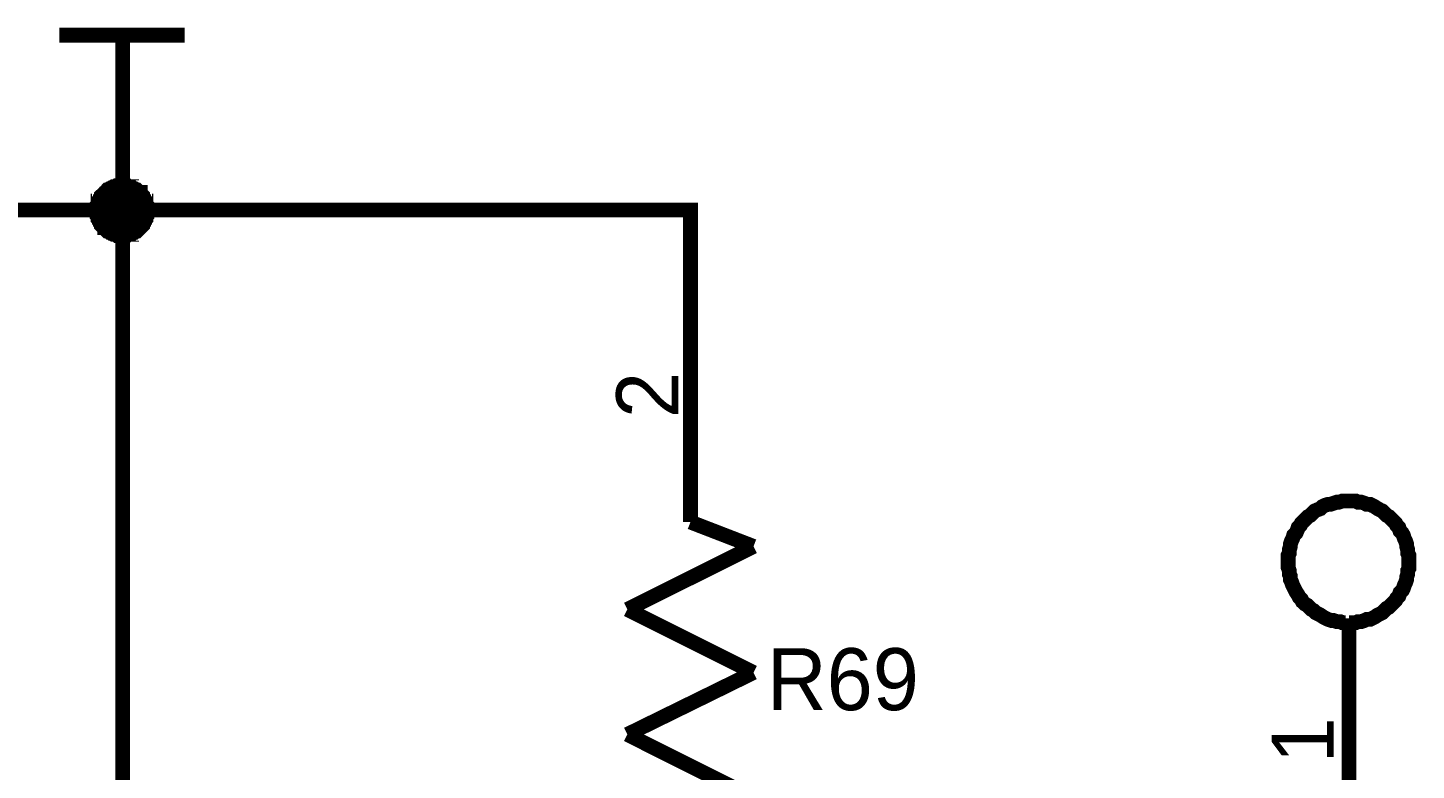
# Model space of a CAD drawing. Header units: millimetres. Extents: x 0 to 800, y 0 to 567.
# Drawn here: x 61.92 to 90.02, y 102.71 to 117.74 of the extents above; entities that cross this region are included whole.
import ezdxf

# ---------------------------------------------------------------- set-up
doc = ezdxf.new("R2010")
doc.units = ezdxf.units.MM
doc.layers.add('Sheet', color=255, linetype='Continuous')

msp = doc.modelspace()

# ---------------------------------------------------------------- linework, layer by layer
at = {"layer": 'Sheet'}
for points, const_width in [([(62.561, 117.594), (65.092, 117.594)], 0.3), ([(63.838, 115.04), (63.838, 117.594)], 0.3), ([(63.838, 115.04), (63.838, 114.055), (63.838, 102.049)], 0.3), ([(63.323, 114.055), (63.323, 114.077), (63.323, 114.099), (63.323, 114.122), (63.323, 114.144), (63.345, 114.167), (63.345, 114.189), (63.345, 114.234), (63.367, 114.234), (63.367, 114.256), (63.39, 114.279), (63.39, 114.301), (63.412, 114.323), (63.412, 114.346), (63.435, 114.368), (63.457, 114.39), (63.479, 114.413), (63.479, 114.413), (63.502, 114.435), (63.524, 114.458), (63.547, 114.458), (63.569, 114.48), (63.591, 114.48), (63.614, 114.502), (63.636, 114.502), (63.659, 114.525), (63.681, 114.525), (63.703, 114.525), (63.726, 114.547), (63.748, 114.547), (63.793, 114.547), (63.815, 114.547), (63.838, 114.547)], 0.3), ([(63.323, 114.055), (63.323, 114.077), (63.323, 114.099), (63.323, 114.122), (63.323, 114.144), (63.345, 114.167), (63.345, 114.189), (63.345, 114.234), (63.367, 114.234), (63.367, 114.256), (63.39, 114.279), (63.39, 114.301), (63.412, 114.323), (63.412, 114.346), (63.435, 114.368), (63.457, 114.39), (63.479, 114.413), (63.479, 114.413), (63.502, 114.435), (63.524, 114.458), (63.547, 114.458), (63.569, 114.48), (63.591, 114.48), (63.614, 114.502), (63.636, 114.502), (63.659, 114.525), (63.681, 114.525), (63.703, 114.525), (63.726, 114.547), (63.748, 114.547), (63.793, 114.547), (63.815, 114.547), (63.838, 114.547)], 0.3), ([(63.323, 114.055), (63.323, 114.077), (63.323, 114.099), (63.323, 114.122), (63.323, 114.144), (63.345, 114.167), (63.345, 114.189), (63.345, 114.234), (63.367, 114.234), (63.367, 114.256), (63.39, 114.279), (63.39, 114.301), (63.412, 114.323), (63.412, 114.346), (63.435, 114.368), (63.457, 114.39), (63.479, 114.413), (63.479, 114.413), (63.502, 114.435), (63.524, 114.458), (63.547, 114.458), (63.569, 114.48), (63.591, 114.48), (63.614, 114.502), (63.636, 114.502), (63.659, 114.525), (63.681, 114.525), (63.703, 114.525), (63.726, 114.547), (63.748, 114.547), (63.793, 114.547), (63.815, 114.547), (63.838, 114.547)], 0.3), ([(63.323, 114.055), (63.323, 114.077), (63.323, 114.099), (63.323, 114.122), (63.323, 114.144), (63.345, 114.167), (63.345, 114.189), (63.345, 114.234), (63.367, 114.234), (63.367, 114.256), (63.39, 114.279), (63.39, 114.301), (63.412, 114.323), (63.412, 114.346), (63.435, 114.368), (63.457, 114.39), (63.479, 114.413), (63.479, 114.413), (63.502, 114.435), (63.524, 114.458), (63.547, 114.458), (63.569, 114.48), (63.591, 114.48), (63.614, 114.502), (63.636, 114.502), (63.659, 114.525), (63.681, 114.525), (63.703, 114.525), (63.726, 114.547), (63.748, 114.547), (63.793, 114.547), (63.815, 114.547), (63.838, 114.547)], 0.3), ([(63.323, 114.055), (63.323, 114.077), (63.323, 114.099), (63.323, 114.122), (63.323, 114.144), (63.345, 114.167), (63.345, 114.189), (63.345, 114.234), (63.367, 114.234), (63.367, 114.256), (63.39, 114.279), (63.39, 114.301), (63.412, 114.323), (63.412, 114.346), (63.435, 114.368), (63.457, 114.39), (63.479, 114.413), (63.479, 114.413), (63.502, 114.435), (63.524, 114.458), (63.547, 114.458), (63.569, 114.48), (63.591, 114.48), (63.614, 114.502), (63.636, 114.502), (63.659, 114.525), (63.681, 114.525), (63.703, 114.525), (63.726, 114.547), (63.748, 114.547), (63.793, 114.547), (63.815, 114.547), (63.838, 114.547)], 0.3), ([(63.323, 114.055), (63.323, 114.077), (63.323, 114.099), (63.323, 114.122), (63.323, 114.144), (63.345, 114.167), (63.345, 114.189), (63.345, 114.234), (63.367, 114.234), (63.367, 114.256), (63.39, 114.279), (63.39, 114.301), (63.412, 114.323), (63.412, 114.346), (63.435, 114.368), (63.457, 114.39), (63.479, 114.413), (63.479, 114.413), (63.502, 114.435), (63.524, 114.458), (63.547, 114.458), (63.569, 114.48), (63.591, 114.48), (63.614, 114.502), (63.636, 114.502), (63.659, 114.525), (63.681, 114.525), (63.703, 114.525), (63.726, 114.547), (63.748, 114.547), (63.793, 114.547), (63.815, 114.547), (63.838, 114.547)], 0.3), ([(63.838, 114.547), (63.838, 114.547)], 0.3), ([(63.838, 114.547), (63.86, 114.547), (63.883, 114.547), (63.905, 114.547), (63.927, 114.547), (63.95, 114.525), (63.972, 114.525), (64.017, 114.525), (64.017, 114.502), (64.039, 114.502), (64.062, 114.48), (64.084, 114.48), (64.107, 114.458), (64.129, 114.458), (64.151, 114.435), (64.174, 114.413), (64.196, 114.413), (64.196, 114.39), (64.219, 114.368), (64.241, 114.346), (64.241, 114.323), (64.263, 114.301), (64.263, 114.279), (64.286, 114.256), (64.286, 114.234), (64.308, 114.234), (64.308, 114.189), (64.308, 114.167), (64.331, 114.144), (64.331, 114.122), (64.331, 114.099), (64.331, 114.077), (64.331, 114.055)], 0.3), ([(63.838, 114.547), (63.838, 114.547)], 0.3), ([(63.838, 114.547), (63.86, 114.547), (63.883, 114.547), (63.905, 114.547), (63.927, 114.547), (63.95, 114.525), (63.972, 114.525), (64.017, 114.525), (64.017, 114.502), (64.039, 114.502), (64.062, 114.48), (64.084, 114.48), (64.107, 114.458), (64.129, 114.458), (64.151, 114.435), (64.174, 114.413), (64.196, 114.413), (64.196, 114.39), (64.219, 114.368), (64.241, 114.346), (64.241, 114.323), (64.263, 114.301), (64.263, 114.279), (64.286, 114.256), (64.286, 114.234), (64.308, 114.234), (64.308, 114.189), (64.308, 114.167), (64.331, 114.144), (64.331, 114.122), (64.331, 114.099), (64.331, 114.077), (64.331, 114.055)], 0.3), ([(63.838, 114.547), (63.838, 114.547)], 0.3), ([(63.838, 114.547), (63.86, 114.547), (63.883, 114.547), (63.905, 114.547), (63.927, 114.547), (63.95, 114.525), (63.972, 114.525), (64.017, 114.525), (64.017, 114.502), (64.039, 114.502), (64.062, 114.48), (64.084, 114.48), (64.107, 114.458), (64.129, 114.458), (64.151, 114.435), (64.174, 114.413), (64.196, 114.413), (64.196, 114.39), (64.219, 114.368), (64.241, 114.346), (64.241, 114.323), (64.263, 114.301), (64.263, 114.279), (64.286, 114.256), (64.286, 114.234), (64.308, 114.234), (64.308, 114.189), (64.308, 114.167), (64.331, 114.144), (64.331, 114.122), (64.331, 114.099), (64.331, 114.077), (64.331, 114.055)], 0.3), ([(63.838, 114.547), (63.838, 114.547)], 0.3), ([(63.838, 114.547), (63.86, 114.547), (63.883, 114.547), (63.905, 114.547), (63.927, 114.547), (63.95, 114.525), (63.972, 114.525), (64.017, 114.525), (64.017, 114.502), (64.039, 114.502), (64.062, 114.48), (64.084, 114.48), (64.107, 114.458), (64.129, 114.458), (64.151, 114.435), (64.174, 114.413), (64.196, 114.413), (64.196, 114.39), (64.219, 114.368), (64.241, 114.346), (64.241, 114.323), (64.263, 114.301), (64.263, 114.279), (64.286, 114.256), (64.286, 114.234), (64.308, 114.234), (64.308, 114.189), (64.308, 114.167), (64.331, 114.144), (64.331, 114.122), (64.331, 114.099), (64.331, 114.077), (64.331, 114.055)], 0.3), ([(63.838, 114.547), (63.838, 114.547)], 0.3), ([(63.838, 114.547), (63.86, 114.547), (63.883, 114.547), (63.905, 114.547), (63.927, 114.547), (63.95, 114.525), (63.972, 114.525), (64.017, 114.525), (64.017, 114.502), (64.039, 114.502), (64.062, 114.48), (64.084, 114.48), (64.107, 114.458), (64.129, 114.458), (64.151, 114.435), (64.174, 114.413), (64.196, 114.413), (64.196, 114.39), (64.219, 114.368), (64.241, 114.346), (64.241, 114.323), (64.263, 114.301), (64.263, 114.279), (64.286, 114.256), (64.286, 114.234), (64.308, 114.234), (64.308, 114.189), (64.308, 114.167), (64.331, 114.144), (64.331, 114.122), (64.331, 114.099), (64.331, 114.077), (64.331, 114.055)], 0.3), ([(63.838, 114.547), (63.838, 114.547)], 0.3), ([(63.838, 114.547), (63.86, 114.547), (63.883, 114.547), (63.905, 114.547), (63.927, 114.547), (63.95, 114.525), (63.972, 114.525), (64.017, 114.525), (64.017, 114.502), (64.039, 114.502), (64.062, 114.48), (64.084, 114.48), (64.107, 114.458), (64.129, 114.458), (64.151, 114.435), (64.174, 114.413), (64.196, 114.413), (64.196, 114.39), (64.219, 114.368), (64.241, 114.346), (64.241, 114.323), (64.263, 114.301), (64.263, 114.279), (64.286, 114.256), (64.286, 114.234), (64.308, 114.234), (64.308, 114.189), (64.308, 114.167), (64.331, 114.144), (64.331, 114.122), (64.331, 114.099), (64.331, 114.077), (64.331, 114.055)], 0.3), ([(63.323, 114.055), (63.323, 114.077), (63.323, 114.099), (63.323, 114.122), (63.323, 114.144), (63.345, 114.167), (63.345, 114.189), (63.345, 114.234), (63.367, 114.234), (63.367, 114.256), (63.39, 114.279), (63.39, 114.301), (63.412, 114.323), (63.412, 114.346), (63.435, 114.368), (63.457, 114.39), (63.479, 114.413), (63.479, 114.413), (63.502, 114.435), (63.524, 114.458), (63.547, 114.458), (63.569, 114.48), (63.591, 114.48), (63.614, 114.502), (63.636, 114.502), (63.659, 114.525), (63.681, 114.525), (63.703, 114.525), (63.726, 114.547), (63.748, 114.547), (63.793, 114.547), (63.815, 114.547), (63.838, 114.547)], 0.0991), ([(63.323, 114.055), (63.323, 114.077), (63.323, 114.099), (63.323, 114.122), (63.323, 114.144), (63.345, 114.167), (63.345, 114.189), (63.345, 114.234), (63.367, 114.234), (63.367, 114.256), (63.39, 114.279), (63.39, 114.301), (63.412, 114.323), (63.412, 114.346), (63.435, 114.368), (63.457, 114.39), (63.479, 114.413), (63.479, 114.413), (63.502, 114.435), (63.524, 114.458), (63.547, 114.458), (63.569, 114.48), (63.591, 114.48), (63.614, 114.502), (63.636, 114.502), (63.659, 114.525), (63.681, 114.525), (63.703, 114.525), (63.726, 114.547), (63.748, 114.547), (63.793, 114.547), (63.815, 114.547), (63.838, 114.547)], 0.0991), ([(63.323, 114.055), (63.323, 114.077), (63.323, 114.099), (63.323, 114.122), (63.323, 114.144), (63.345, 114.167), (63.345, 114.189), (63.345, 114.234), (63.367, 114.234), (63.367, 114.256), (63.39, 114.279), (63.39, 114.301), (63.412, 114.323), (63.412, 114.346), (63.435, 114.368), (63.457, 114.39), (63.479, 114.413), (63.479, 114.413), (63.502, 114.435), (63.524, 114.458), (63.547, 114.458), (63.569, 114.48), (63.591, 114.48), (63.614, 114.502), (63.636, 114.502), (63.659, 114.525), (63.681, 114.525), (63.703, 114.525), (63.726, 114.547), (63.748, 114.547), (63.793, 114.547), (63.815, 114.547), (63.838, 114.547)], 0.0991), ([(63.323, 114.055), (63.323, 114.077), (63.323, 114.099), (63.323, 114.122), (63.323, 114.144), (63.345, 114.167), (63.345, 114.189), (63.345, 114.234), (63.367, 114.234), (63.367, 114.256), (63.39, 114.279), (63.39, 114.301), (63.412, 114.323), (63.412, 114.346), (63.435, 114.368), (63.457, 114.39), (63.479, 114.413), (63.479, 114.413), (63.502, 114.435), (63.524, 114.458), (63.547, 114.458), (63.569, 114.48), (63.591, 114.48), (63.614, 114.502), (63.636, 114.502), (63.659, 114.525), (63.681, 114.525), (63.703, 114.525), (63.726, 114.547), (63.748, 114.547), (63.793, 114.547), (63.815, 114.547), (63.838, 114.547)], 0.0991), ([(63.323, 114.055), (63.323, 114.077), (63.323, 114.099), (63.323, 114.122), (63.323, 114.144), (63.345, 114.167), (63.345, 114.189), (63.345, 114.234), (63.367, 114.234), (63.367, 114.256), (63.39, 114.279), (63.39, 114.301), (63.412, 114.323), (63.412, 114.346), (63.435, 114.368), (63.457, 114.39), (63.479, 114.413), (63.479, 114.413), (63.502, 114.435), (63.524, 114.458), (63.547, 114.458), (63.569, 114.48), (63.591, 114.48), (63.614, 114.502), (63.636, 114.502), (63.659, 114.525), (63.681, 114.525), (63.703, 114.525), (63.726, 114.547), (63.748, 114.547), (63.793, 114.547), (63.815, 114.547), (63.838, 114.547)], 0.0991), ([(63.323, 114.055), (63.323, 114.077), (63.323, 114.099), (63.323, 114.122), (63.323, 114.144), (63.345, 114.167), (63.345, 114.189), (63.345, 114.234), (63.367, 114.234), (63.367, 114.256), (63.39, 114.279), (63.39, 114.301), (63.412, 114.323), (63.412, 114.346), (63.435, 114.368), (63.457, 114.39), (63.479, 114.413), (63.479, 114.413), (63.502, 114.435), (63.524, 114.458), (63.547, 114.458), (63.569, 114.48), (63.591, 114.48), (63.614, 114.502), (63.636, 114.502), (63.659, 114.525), (63.681, 114.525), (63.703, 114.525), (63.726, 114.547), (63.748, 114.547), (63.793, 114.547), (63.815, 114.547), (63.838, 114.547)], 0.0991), ([(63.838, 114.547), (63.838, 114.547)], 0.0991), ([(63.838, 114.547), (63.86, 114.547), (63.883, 114.547), (63.905, 114.547), (63.927, 114.547), (63.95, 114.525), (63.972, 114.525), (64.017, 114.525), (64.017, 114.502), (64.039, 114.502), (64.062, 114.48), (64.084, 114.48), (64.107, 114.458), (64.129, 114.458), (64.151, 114.435), (64.174, 114.413), (64.196, 114.413), (64.196, 114.39), (64.219, 114.368), (64.241, 114.346), (64.241, 114.323), (64.263, 114.301), (64.263, 114.279), (64.286, 114.256), (64.286, 114.234), (64.308, 114.234), (64.308, 114.189), (64.308, 114.167), (64.331, 114.144), (64.331, 114.122), (64.331, 114.099), (64.331, 114.077), (64.331, 114.055)], 0.0991), ([(63.838, 114.547), (63.838, 114.547)], 0.0991), ([(63.838, 114.547), (63.86, 114.547), (63.883, 114.547), (63.905, 114.547), (63.927, 114.547), (63.95, 114.525), (63.972, 114.525), (64.017, 114.525), (64.017, 114.502), (64.039, 114.502), (64.062, 114.48), (64.084, 114.48), (64.107, 114.458), (64.129, 114.458), (64.151, 114.435), (64.174, 114.413), (64.196, 114.413), (64.196, 114.39), (64.219, 114.368), (64.241, 114.346), (64.241, 114.323), (64.263, 114.301), (64.263, 114.279), (64.286, 114.256), (64.286, 114.234), (64.308, 114.234), (64.308, 114.189), (64.308, 114.167), (64.331, 114.144), (64.331, 114.122), (64.331, 114.099), (64.331, 114.077), (64.331, 114.055)], 0.0991), ([(63.838, 114.547), (63.838, 114.547)], 0.0991), ([(63.838, 114.547), (63.86, 114.547), (63.883, 114.547), (63.905, 114.547), (63.927, 114.547), (63.95, 114.525), (63.972, 114.525), (64.017, 114.525), (64.017, 114.502), (64.039, 114.502), (64.062, 114.48), (64.084, 114.48), (64.107, 114.458), (64.129, 114.458), (64.151, 114.435), (64.174, 114.413), (64.196, 114.413), (64.196, 114.39), (64.219, 114.368), (64.241, 114.346), (64.241, 114.323), (64.263, 114.301), (64.263, 114.279), (64.286, 114.256), (64.286, 114.234), (64.308, 114.234), (64.308, 114.189), (64.308, 114.167), (64.331, 114.144), (64.331, 114.122), (64.331, 114.099), (64.331, 114.077), (64.331, 114.055)], 0.0991), ([(63.838, 114.547), (63.838, 114.547)], 0.0991), ([(63.838, 114.547), (63.86, 114.547), (63.883, 114.547), (63.905, 114.547), (63.927, 114.547), (63.95, 114.525), (63.972, 114.525), (64.017, 114.525), (64.017, 114.502), (64.039, 114.502), (64.062, 114.48), (64.084, 114.48), (64.107, 114.458), (64.129, 114.458), (64.151, 114.435), (64.174, 114.413), (64.196, 114.413), (64.196, 114.39), (64.219, 114.368), (64.241, 114.346), (64.241, 114.323), (64.263, 114.301), (64.263, 114.279), (64.286, 114.256), (64.286, 114.234), (64.308, 114.234), (64.308, 114.189), (64.308, 114.167), (64.331, 114.144), (64.331, 114.122), (64.331, 114.099), (64.331, 114.077), (64.331, 114.055)], 0.0991), ([(63.838, 114.547), (63.838, 114.547)], 0.0991), ([(63.838, 114.547), (63.86, 114.547), (63.883, 114.547), (63.905, 114.547), (63.927, 114.547), (63.95, 114.525), (63.972, 114.525), (64.017, 114.525), (64.017, 114.502), (64.039, 114.502), (64.062, 114.48), (64.084, 114.48), (64.107, 114.458), (64.129, 114.458), (64.151, 114.435), (64.174, 114.413), (64.196, 114.413), (64.196, 114.39), (64.219, 114.368), (64.241, 114.346), (64.241, 114.323), (64.263, 114.301), (64.263, 114.279), (64.286, 114.256), (64.286, 114.234), (64.308, 114.234), (64.308, 114.189), (64.308, 114.167), (64.331, 114.144), (64.331, 114.122), (64.331, 114.099), (64.331, 114.077), (64.331, 114.055)], 0.0991), ([(63.838, 114.547), (63.838, 114.547)], 0.0991), ([(63.838, 114.547), (63.86, 114.547), (63.883, 114.547), (63.905, 114.547), (63.927, 114.547), (63.95, 114.525), (63.972, 114.525), (64.017, 114.525), (64.017, 114.502), (64.039, 114.502), (64.062, 114.48), (64.084, 114.48), (64.107, 114.458), (64.129, 114.458), (64.151, 114.435), (64.174, 114.413), (64.196, 114.413), (64.196, 114.39), (64.219, 114.368), (64.241, 114.346), (64.241, 114.323), (64.263, 114.301), (64.263, 114.279), (64.286, 114.256), (64.286, 114.234), (64.308, 114.234), (64.308, 114.189), (64.308, 114.167), (64.331, 114.144), (64.331, 114.122), (64.331, 114.099), (64.331, 114.077), (64.331, 114.055)], 0.0991), ([(63.838, 114.055), (21.414, 114.055), (21.414, 110.605)], 0.3), ([(63.838, 113.539), (63.815, 113.539), (63.793, 113.539), (63.748, 113.539), (63.726, 113.539), (63.703, 113.562), (63.681, 113.562), (63.659, 113.562), (63.636, 113.584), (63.614, 113.584), (63.591, 113.607), (63.569, 113.607), (63.547, 113.629), (63.524, 113.629), (63.502, 113.651), (63.479, 113.674), (63.479, 113.696), (63.457, 113.696), (63.435, 113.719), (63.412, 113.741), (63.412, 113.763), (63.39, 113.786), (63.39, 113.808), (63.367, 113.831), (63.367, 113.853), (63.345, 113.875), (63.345, 113.898), (63.345, 113.92), (63.323, 113.943), (63.323, 113.965), (63.323, 114.01), (63.323, 114.032), (63.323, 114.055)], 0.3), ([(63.323, 114.055), (63.323, 114.055)], 0.3), ([(63.838, 113.539), (63.815, 113.539), (63.793, 113.539), (63.748, 113.539), (63.726, 113.539), (63.703, 113.562), (63.681, 113.562), (63.659, 113.562), (63.636, 113.584), (63.614, 113.584), (63.591, 113.607), (63.569, 113.607), (63.547, 113.629), (63.524, 113.629), (63.502, 113.651), (63.479, 113.674), (63.479, 113.696), (63.457, 113.696), (63.435, 113.719), (63.412, 113.741), (63.412, 113.763), (63.39, 113.786), (63.39, 113.808), (63.367, 113.831), (63.367, 113.853), (63.345, 113.875), (63.345, 113.898), (63.345, 113.92), (63.323, 113.943), (63.323, 113.965), (63.323, 114.01), (63.323, 114.032), (63.323, 114.055)], 0.3), ([(63.323, 114.055), (63.323, 114.055)], 0.3), ([(63.838, 113.539), (63.815, 113.539), (63.793, 113.539), (63.748, 113.539), (63.726, 113.539), (63.703, 113.562), (63.681, 113.562), (63.659, 113.562), (63.636, 113.584), (63.614, 113.584), (63.591, 113.607), (63.569, 113.607), (63.547, 113.629), (63.524, 113.629), (63.502, 113.651), (63.479, 113.674), (63.479, 113.696), (63.457, 113.696), (63.435, 113.719), (63.412, 113.741), (63.412, 113.763), (63.39, 113.786), (63.39, 113.808), (63.367, 113.831), (63.367, 113.853), (63.345, 113.875), (63.345, 113.898), (63.345, 113.92), (63.323, 113.943), (63.323, 113.965), (63.323, 114.01), (63.323, 114.032), (63.323, 114.055)], 0.3), ([(63.323, 114.055), (63.323, 114.055)], 0.3), ([(63.838, 113.539), (63.815, 113.539), (63.793, 113.539), (63.748, 113.539), (63.726, 113.539), (63.703, 113.562), (63.681, 113.562), (63.659, 113.562), (63.636, 113.584), (63.614, 113.584), (63.591, 113.607), (63.569, 113.607), (63.547, 113.629), (63.524, 113.629), (63.502, 113.651), (63.479, 113.674), (63.479, 113.696), (63.457, 113.696), (63.435, 113.719), (63.412, 113.741), (63.412, 113.763), (63.39, 113.786), (63.39, 113.808), (63.367, 113.831), (63.367, 113.853), (63.345, 113.875), (63.345, 113.898), (63.345, 113.92), (63.323, 113.943), (63.323, 113.965), (63.323, 114.01), (63.323, 114.032), (63.323, 114.055)], 0.3), ([(63.323, 114.055), (63.323, 114.055)], 0.3), ([(63.838, 113.539), (63.815, 113.539), (63.793, 113.539), (63.748, 113.539), (63.726, 113.539), (63.703, 113.562), (63.681, 113.562), (63.659, 113.562), (63.636, 113.584), (63.614, 113.584), (63.591, 113.607), (63.569, 113.607), (63.547, 113.629), (63.524, 113.629), (63.502, 113.651), (63.479, 113.674), (63.479, 113.696), (63.457, 113.696), (63.435, 113.719), (63.412, 113.741), (63.412, 113.763), (63.39, 113.786), (63.39, 113.808), (63.367, 113.831), (63.367, 113.853), (63.345, 113.875), (63.345, 113.898), (63.345, 113.92), (63.323, 113.943), (63.323, 113.965), (63.323, 114.01), (63.323, 114.032), (63.323, 114.055)], 0.3), ([(63.323, 114.055), (63.323, 114.055)], 0.3), ([(63.838, 113.539), (63.815, 113.539), (63.793, 113.539), (63.748, 113.539), (63.726, 113.539), (63.703, 113.562), (63.681, 113.562), (63.659, 113.562), (63.636, 113.584), (63.614, 113.584), (63.591, 113.607), (63.569, 113.607), (63.547, 113.629), (63.524, 113.629), (63.502, 113.651), (63.479, 113.674), (63.479, 113.696), (63.457, 113.696), (63.435, 113.719), (63.412, 113.741), (63.412, 113.763), (63.39, 113.786), (63.39, 113.808), (63.367, 113.831), (63.367, 113.853), (63.345, 113.875), (63.345, 113.898), (63.345, 113.92), (63.323, 113.943), (63.323, 113.965), (63.323, 114.01), (63.323, 114.032), (63.323, 114.055)], 0.3), ([(63.323, 114.055), (63.323, 114.055)], 0.3), ([(63.838, 113.539), (63.815, 113.539), (63.793, 113.539), (63.748, 113.539), (63.726, 113.539), (63.703, 113.562), (63.681, 113.562), (63.659, 113.562), (63.636, 113.584), (63.614, 113.584), (63.591, 113.607), (63.569, 113.607), (63.547, 113.629), (63.524, 113.629), (63.502, 113.651), (63.479, 113.674), (63.479, 113.696), (63.457, 113.696), (63.435, 113.719), (63.412, 113.741), (63.412, 113.763), (63.39, 113.786), (63.39, 113.808), (63.367, 113.831), (63.367, 113.853), (63.345, 113.875), (63.345, 113.898), (63.345, 113.92), (63.323, 113.943), (63.323, 113.965), (63.323, 114.01), (63.323, 114.032), (63.323, 114.055)], 0.0991), ([(63.323, 114.055), (63.323, 114.055)], 0.0991), ([(63.838, 113.539), (63.815, 113.539), (63.793, 113.539), (63.748, 113.539), (63.726, 113.539), (63.703, 113.562), (63.681, 113.562), (63.659, 113.562), (63.636, 113.584), (63.614, 113.584), (63.591, 113.607), (63.569, 113.607), (63.547, 113.629), (63.524, 113.629), (63.502, 113.651), (63.479, 113.674), (63.479, 113.696), (63.457, 113.696), (63.435, 113.719), (63.412, 113.741), (63.412, 113.763), (63.39, 113.786), (63.39, 113.808), (63.367, 113.831), (63.367, 113.853), (63.345, 113.875), (63.345, 113.898), (63.345, 113.92), (63.323, 113.943), (63.323, 113.965), (63.323, 114.01), (63.323, 114.032), (63.323, 114.055)], 0.0991), ([(63.323, 114.055), (63.323, 114.055)], 0.0991), ([(63.838, 113.539), (63.815, 113.539), (63.793, 113.539), (63.748, 113.539), (63.726, 113.539), (63.703, 113.562), (63.681, 113.562), (63.659, 113.562), (63.636, 113.584), (63.614, 113.584), (63.591, 113.607), (63.569, 113.607), (63.547, 113.629), (63.524, 113.629), (63.502, 113.651), (63.479, 113.674), (63.479, 113.696), (63.457, 113.696), (63.435, 113.719), (63.412, 113.741), (63.412, 113.763), (63.39, 113.786), (63.39, 113.808), (63.367, 113.831), (63.367, 113.853), (63.345, 113.875), (63.345, 113.898), (63.345, 113.92), (63.323, 113.943), (63.323, 113.965), (63.323, 114.01), (63.323, 114.032), (63.323, 114.055)], 0.0991), ([(63.323, 114.055), (63.323, 114.055)], 0.0991), ([(63.838, 113.539), (63.815, 113.539), (63.793, 113.539), (63.748, 113.539), (63.726, 113.539), (63.703, 113.562), (63.681, 113.562), (63.659, 113.562), (63.636, 113.584), (63.614, 113.584), (63.591, 113.607), (63.569, 113.607), (63.547, 113.629), (63.524, 113.629), (63.502, 113.651), (63.479, 113.674), (63.479, 113.696), (63.457, 113.696), (63.435, 113.719), (63.412, 113.741), (63.412, 113.763), (63.39, 113.786), (63.39, 113.808), (63.367, 113.831), (63.367, 113.853), (63.345, 113.875), (63.345, 113.898), (63.345, 113.92), (63.323, 113.943), (63.323, 113.965), (63.323, 114.01), (63.323, 114.032), (63.323, 114.055)], 0.0991), ([(63.323, 114.055), (63.323, 114.055)], 0.0991), ([(63.838, 113.539), (63.815, 113.539), (63.793, 113.539), (63.748, 113.539), (63.726, 113.539), (63.703, 113.562), (63.681, 113.562), (63.659, 113.562), (63.636, 113.584), (63.614, 113.584), (63.591, 113.607), (63.569, 113.607), (63.547, 113.629), (63.524, 113.629), (63.502, 113.651), (63.479, 113.674), (63.479, 113.696), (63.457, 113.696), (63.435, 113.719), (63.412, 113.741), (63.412, 113.763), (63.39, 113.786), (63.39, 113.808), (63.367, 113.831), (63.367, 113.853), (63.345, 113.875), (63.345, 113.898), (63.345, 113.92), (63.323, 113.943), (63.323, 113.965), (63.323, 114.01), (63.323, 114.032), (63.323, 114.055)], 0.0991), ([(63.323, 114.055), (63.323, 114.055)], 0.0991), ([(63.838, 113.539), (63.815, 113.539), (63.793, 113.539), (63.748, 113.539), (63.726, 113.539), (63.703, 113.562), (63.681, 113.562), (63.659, 113.562), (63.636, 113.584), (63.614, 113.584), (63.591, 113.607), (63.569, 113.607), (63.547, 113.629), (63.524, 113.629), (63.502, 113.651), (63.479, 113.674), (63.479, 113.696), (63.457, 113.696), (63.435, 113.719), (63.412, 113.741), (63.412, 113.763), (63.39, 113.786), (63.39, 113.808), (63.367, 113.831), (63.367, 113.853), (63.345, 113.875), (63.345, 113.898), (63.345, 113.92), (63.323, 113.943), (63.323, 113.965), (63.323, 114.01), (63.323, 114.032), (63.323, 114.055)], 0.0991), ([(63.323, 114.055), (63.323, 114.055)], 0.0991), ([(64.331, 114.055), (64.331, 114.032), (64.331, 114.01), (64.331, 113.965), (64.331, 113.943), (64.308, 113.92), (64.308, 113.898), (64.308, 113.875), (64.286, 113.853), (64.286, 113.831), (64.263, 113.808), (64.263, 113.786), (64.241, 113.763), (64.241, 113.741), (64.219, 113.719), (64.196, 113.696), (64.196, 113.696), (64.174, 113.674), (64.151, 113.651), (64.129, 113.629), (64.107, 113.629), (64.084, 113.607), (64.062, 113.607), (64.039, 113.584), (64.017, 113.584), (64.017, 113.562), (63.972, 113.562), (63.95, 113.562), (63.927, 113.539), (63.905, 113.539), (63.883, 113.539), (63.86, 113.539), (63.838, 113.539)], 0.3), ([(75.329, 112.823), (75.329, 114.055), (63.838, 114.055)], 0.3), ([(64.331, 114.055), (64.331, 114.032), (64.331, 114.01), (64.331, 113.965), (64.331, 113.943), (64.308, 113.92), (64.308, 113.898), (64.308, 113.875), (64.286, 113.853), (64.286, 113.831), (64.263, 113.808), (64.263, 113.786), (64.241, 113.763), (64.241, 113.741), (64.219, 113.719), (64.196, 113.696), (64.196, 113.696), (64.174, 113.674), (64.151, 113.651), (64.129, 113.629), (64.107, 113.629), (64.084, 113.607), (64.062, 113.607), (64.039, 113.584), (64.017, 113.584), (64.017, 113.562), (63.972, 113.562), (63.95, 113.562), (63.927, 113.539), (63.905, 113.539), (63.883, 113.539), (63.86, 113.539), (63.838, 113.539)], 0.3), ([(64.331, 114.055), (64.331, 114.032), (64.331, 114.01), (64.331, 113.965), (64.331, 113.943), (64.308, 113.92), (64.308, 113.898), (64.308, 113.875), (64.286, 113.853), (64.286, 113.831), (64.263, 113.808), (64.263, 113.786), (64.241, 113.763), (64.241, 113.741), (64.219, 113.719), (64.196, 113.696), (64.196, 113.696), (64.174, 113.674), (64.151, 113.651), (64.129, 113.629), (64.107, 113.629), (64.084, 113.607), (64.062, 113.607), (64.039, 113.584), (64.017, 113.584), (64.017, 113.562), (63.972, 113.562), (63.95, 113.562), (63.927, 113.539), (63.905, 113.539), (63.883, 113.539), (63.86, 113.539), (63.838, 113.539)], 0.3), ([(64.331, 114.055), (64.331, 114.032), (64.331, 114.01), (64.331, 113.965), (64.331, 113.943), (64.308, 113.92), (64.308, 113.898), (64.308, 113.875), (64.286, 113.853), (64.286, 113.831), (64.263, 113.808), (64.263, 113.786), (64.241, 113.763), (64.241, 113.741), (64.219, 113.719), (64.196, 113.696), (64.196, 113.696), (64.174, 113.674), (64.151, 113.651), (64.129, 113.629), (64.107, 113.629), (64.084, 113.607), (64.062, 113.607), (64.039, 113.584), (64.017, 113.584), (64.017, 113.562), (63.972, 113.562), (63.95, 113.562), (63.927, 113.539), (63.905, 113.539), (63.883, 113.539), (63.86, 113.539), (63.838, 113.539)], 0.3), ([(64.331, 114.055), (64.331, 114.032), (64.331, 114.01), (64.331, 113.965), (64.331, 113.943), (64.308, 113.92), (64.308, 113.898), (64.308, 113.875), (64.286, 113.853), (64.286, 113.831), (64.263, 113.808), (64.263, 113.786), (64.241, 113.763), (64.241, 113.741), (64.219, 113.719), (64.196, 113.696), (64.196, 113.696), (64.174, 113.674), (64.151, 113.651), (64.129, 113.629), (64.107, 113.629), (64.084, 113.607), (64.062, 113.607), (64.039, 113.584), (64.017, 113.584), (64.017, 113.562), (63.972, 113.562), (63.95, 113.562), (63.927, 113.539), (63.905, 113.539), (63.883, 113.539), (63.86, 113.539), (63.838, 113.539)], 0.3), ([(64.331, 114.055), (64.331, 114.032), (64.331, 114.01), (64.331, 113.965), (64.331, 113.943), (64.308, 113.92), (64.308, 113.898), (64.308, 113.875), (64.286, 113.853), (64.286, 113.831), (64.263, 113.808), (64.263, 113.786), (64.241, 113.763), (64.241, 113.741), (64.219, 113.719), (64.196, 113.696), (64.196, 113.696), (64.174, 113.674), (64.151, 113.651), (64.129, 113.629), (64.107, 113.629), (64.084, 113.607), (64.062, 113.607), (64.039, 113.584), (64.017, 113.584), (64.017, 113.562), (63.972, 113.562), (63.95, 113.562), (63.927, 113.539), (63.905, 113.539), (63.883, 113.539), (63.86, 113.539), (63.838, 113.539)], 0.3), ([(64.331, 114.055), (64.331, 114.032), (64.331, 114.01), (64.331, 113.965), (64.331, 113.943), (64.308, 113.92), (64.308, 113.898), (64.308, 113.875), (64.286, 113.853), (64.286, 113.831), (64.263, 113.808), (64.263, 113.786), (64.241, 113.763), (64.241, 113.741), (64.219, 113.719), (64.196, 113.696), (64.196, 113.696), (64.174, 113.674), (64.151, 113.651), (64.129, 113.629), (64.107, 113.629), (64.084, 113.607), (64.062, 113.607), (64.039, 113.584), (64.017, 113.584), (64.017, 113.562), (63.972, 113.562), (63.95, 113.562), (63.927, 113.539), (63.905, 113.539), (63.883, 113.539), (63.86, 113.539), (63.838, 113.539)], 0.0991), ([(64.331, 114.055), (64.331, 114.032), (64.331, 114.01), (64.331, 113.965), (64.331, 113.943), (64.308, 113.92), (64.308, 113.898), (64.308, 113.875), (64.286, 113.853), (64.286, 113.831), (64.263, 113.808), (64.263, 113.786), (64.241, 113.763), (64.241, 113.741), (64.219, 113.719), (64.196, 113.696), (64.196, 113.696), (64.174, 113.674), (64.151, 113.651), (64.129, 113.629), (64.107, 113.629), (64.084, 113.607), (64.062, 113.607), (64.039, 113.584), (64.017, 113.584), (64.017, 113.562), (63.972, 113.562), (63.95, 113.562), (63.927, 113.539), (63.905, 113.539), (63.883, 113.539), (63.86, 113.539), (63.838, 113.539)], 0.0991), ([(64.331, 114.055), (64.331, 114.032), (64.331, 114.01), (64.331, 113.965), (64.331, 113.943), (64.308, 113.92), (64.308, 113.898), (64.308, 113.875), (64.286, 113.853), (64.286, 113.831), (64.263, 113.808), (64.263, 113.786), (64.241, 113.763), (64.241, 113.741), (64.219, 113.719), (64.196, 113.696), (64.196, 113.696), (64.174, 113.674), (64.151, 113.651), (64.129, 113.629), (64.107, 113.629), (64.084, 113.607), (64.062, 113.607), (64.039, 113.584), (64.017, 113.584), (64.017, 113.562), (63.972, 113.562), (63.95, 113.562), (63.927, 113.539), (63.905, 113.539), (63.883, 113.539), (63.86, 113.539), (63.838, 113.539)], 0.0991), ([(64.331, 114.055), (64.331, 114.032), (64.331, 114.01), (64.331, 113.965), (64.331, 113.943), (64.308, 113.92), (64.308, 113.898), (64.308, 113.875), (64.286, 113.853), (64.286, 113.831), (64.263, 113.808), (64.263, 113.786), (64.241, 113.763), (64.241, 113.741), (64.219, 113.719), (64.196, 113.696), (64.196, 113.696), (64.174, 113.674), (64.151, 113.651), (64.129, 113.629), (64.107, 113.629), (64.084, 113.607), (64.062, 113.607), (64.039, 113.584), (64.017, 113.584), (64.017, 113.562), (63.972, 113.562), (63.95, 113.562), (63.927, 113.539), (63.905, 113.539), (63.883, 113.539), (63.86, 113.539), (63.838, 113.539)], 0.0991), ([(64.331, 114.055), (64.331, 114.032), (64.331, 114.01), (64.331, 113.965), (64.331, 113.943), (64.308, 113.92), (64.308, 113.898), (64.308, 113.875), (64.286, 113.853), (64.286, 113.831), (64.263, 113.808), (64.263, 113.786), (64.241, 113.763), (64.241, 113.741), (64.219, 113.719), (64.196, 113.696), (64.196, 113.696), (64.174, 113.674), (64.151, 113.651), (64.129, 113.629), (64.107, 113.629), (64.084, 113.607), (64.062, 113.607), (64.039, 113.584), (64.017, 113.584), (64.017, 113.562), (63.972, 113.562), (63.95, 113.562), (63.927, 113.539), (63.905, 113.539), (63.883, 113.539), (63.86, 113.539), (63.838, 113.539)], 0.0991), ([(64.331, 114.055), (64.331, 114.032), (64.331, 114.01), (64.331, 113.965), (64.331, 113.943), (64.308, 113.92), (64.308, 113.898), (64.308, 113.875), (64.286, 113.853), (64.286, 113.831), (64.263, 113.808), (64.263, 113.786), (64.241, 113.763), (64.241, 113.741), (64.219, 113.719), (64.196, 113.696), (64.196, 113.696), (64.174, 113.674), (64.151, 113.651), (64.129, 113.629), (64.107, 113.629), (64.084, 113.607), (64.062, 113.607), (64.039, 113.584), (64.017, 113.584), (64.017, 113.562), (63.972, 113.562), (63.95, 113.562), (63.927, 113.539), (63.905, 113.539), (63.883, 113.539), (63.86, 113.539), (63.838, 113.539)], 0.0991), ([(64.331, 114.055), (64.331, 114.055), (64.331, 114.055), (64.331, 114.055), (64.331, 114.055), (64.331, 114.055), (64.331, 114.055), (64.331, 114.055), (64.331, 114.055), (64.331, 114.055), (64.331, 114.055), (64.331, 114.055), (64.331, 114.055), (64.331, 114.055), (64.331, 114.055), (64.331, 114.055), (64.331, 114.055), (64.331, 114.055), (64.331, 114.055), (64.331, 114.055), (64.331, 114.055), (64.331, 114.055), (64.331, 114.055), (64.331, 114.055), (64.331, 114.055), (64.331, 114.055), (64.331, 114.055), (64.331, 114.055), (64.331, 114.055), (64.331, 114.055), (64.331, 114.055), (64.331, 114.055), (64.331, 114.055)], 0.3), ([(64.331, 114.055), (64.331, 114.055)], 0.3), ([(64.331, 114.055), (64.331, 114.055), (64.331, 114.055), (64.331, 114.055), (64.331, 114.055), (64.331, 114.055), (64.331, 114.055), (64.331, 114.055), (64.331, 114.055), (64.331, 114.055), (64.331, 114.055), (64.331, 114.055), (64.331, 114.055), (64.331, 114.055), (64.331, 114.055), (64.331, 114.055), (64.331, 114.055), (64.331, 114.055), (64.331, 114.055), (64.331, 114.055), (64.331, 114.055), (64.331, 114.055), (64.331, 114.055), (64.331, 114.055), (64.331, 114.055), (64.331, 114.055), (64.331, 114.055), (64.331, 114.055), (64.331, 114.055), (64.331, 114.055), (64.331, 114.055), (64.331, 114.055), (64.331, 114.055)], 0.3), ([(64.331, 114.055), (64.331, 114.055)], 0.3), ([(64.331, 114.055), (64.331, 114.055), (64.331, 114.055), (64.331, 114.055), (64.331, 114.055), (64.331, 114.055), (64.331, 114.055), (64.331, 114.055), (64.331, 114.055), (64.331, 114.055), (64.331, 114.055), (64.331, 114.055), (64.331, 114.055), (64.331, 114.055), (64.331, 114.055), (64.331, 114.055), (64.331, 114.055), (64.331, 114.055), (64.331, 114.055), (64.331, 114.055), (64.331, 114.055), (64.331, 114.055), (64.331, 114.055), (64.331, 114.055), (64.331, 114.055), (64.331, 114.055), (64.331, 114.055), (64.331, 114.055), (64.331, 114.055), (64.331, 114.055), (64.331, 114.055), (64.331, 114.055), (64.331, 114.055)], 0.3), ([(64.331, 114.055), (64.331, 114.055)], 0.3), ([(64.331, 114.055), (64.331, 114.055), (64.331, 114.055), (64.331, 114.055), (64.331, 114.055), (64.331, 114.055), (64.331, 114.055), (64.331, 114.055), (64.331, 114.055), (64.331, 114.055), (64.331, 114.055), (64.331, 114.055), (64.331, 114.055), (64.331, 114.055), (64.331, 114.055), (64.331, 114.055), (64.331, 114.055), (64.331, 114.055), (64.331, 114.055), (64.331, 114.055), (64.331, 114.055), (64.331, 114.055), (64.331, 114.055), (64.331, 114.055), (64.331, 114.055), (64.331, 114.055), (64.331, 114.055), (64.331, 114.055), (64.331, 114.055), (64.331, 114.055), (64.331, 114.055), (64.331, 114.055), (64.331, 114.055)], 0.3), ([(64.331, 114.055), (64.331, 114.055)], 0.3), ([(64.331, 114.055), (64.331, 114.055), (64.331, 114.055), (64.331, 114.055), (64.331, 114.055), (64.331, 114.055), (64.331, 114.055), (64.331, 114.055), (64.331, 114.055), (64.331, 114.055), (64.331, 114.055), (64.331, 114.055), (64.331, 114.055), (64.331, 114.055), (64.331, 114.055), (64.331, 114.055), (64.331, 114.055), (64.331, 114.055), (64.331, 114.055), (64.331, 114.055), (64.331, 114.055), (64.331, 114.055), (64.331, 114.055), (64.331, 114.055), (64.331, 114.055), (64.331, 114.055), (64.331, 114.055), (64.331, 114.055), (64.331, 114.055), (64.331, 114.055), (64.331, 114.055), (64.331, 114.055), (64.331, 114.055)], 0.3), ([(64.331, 114.055), (64.331, 114.055)], 0.3), ([(64.331, 114.055), (64.331, 114.055), (64.331, 114.055), (64.331, 114.055), (64.331, 114.055), (64.331, 114.055), (64.331, 114.055), (64.331, 114.055), (64.331, 114.055), (64.331, 114.055), (64.331, 114.055), (64.331, 114.055), (64.331, 114.055), (64.331, 114.055), (64.331, 114.055), (64.331, 114.055), (64.331, 114.055), (64.331, 114.055), (64.331, 114.055), (64.331, 114.055), (64.331, 114.055), (64.331, 114.055), (64.331, 114.055), (64.331, 114.055), (64.331, 114.055), (64.331, 114.055), (64.331, 114.055), (64.331, 114.055), (64.331, 114.055), (64.331, 114.055), (64.331, 114.055), (64.331, 114.055), (64.331, 114.055)], 0.3), ([(64.331, 114.055), (64.331, 114.055)], 0.3), ([(64.331, 114.055), (64.331, 114.055), (64.331, 114.055), (64.331, 114.055), (64.331, 114.055), (64.331, 114.055), (64.331, 114.055), (64.331, 114.055), (64.331, 114.055), (64.331, 114.055), (64.331, 114.055), (64.331, 114.055), (64.331, 114.055), (64.331, 114.055), (64.331, 114.055), (64.331, 114.055), (64.331, 114.055), (64.331, 114.055), (64.331, 114.055), (64.331, 114.055), (64.331, 114.055), (64.331, 114.055), (64.331, 114.055), (64.331, 114.055), (64.331, 114.055), (64.331, 114.055), (64.331, 114.055), (64.331, 114.055), (64.331, 114.055), (64.331, 114.055), (64.331, 114.055), (64.331, 114.055), (64.331, 114.055)], 0.0991), ([(64.331, 114.055), (64.331, 114.055)], 0.0991), ([(64.331, 114.055), (64.331, 114.055), (64.331, 114.055), (64.331, 114.055), (64.331, 114.055), (64.331, 114.055), (64.331, 114.055), (64.331, 114.055), (64.331, 114.055), (64.331, 114.055), (64.331, 114.055), (64.331, 114.055), (64.331, 114.055), (64.331, 114.055), (64.331, 114.055), (64.331, 114.055), (64.331, 114.055), (64.331, 114.055), (64.331, 114.055), (64.331, 114.055), (64.331, 114.055), (64.331, 114.055), (64.331, 114.055), (64.331, 114.055), (64.331, 114.055), (64.331, 114.055), (64.331, 114.055), (64.331, 114.055), (64.331, 114.055), (64.331, 114.055), (64.331, 114.055), (64.331, 114.055), (64.331, 114.055)], 0.0991), ([(64.331, 114.055), (64.331, 114.055)], 0.0991), ([(64.331, 114.055), (64.331, 114.055), (64.331, 114.055), (64.331, 114.055), (64.331, 114.055), (64.331, 114.055), (64.331, 114.055), (64.331, 114.055), (64.331, 114.055), (64.331, 114.055), (64.331, 114.055), (64.331, 114.055), (64.331, 114.055), (64.331, 114.055), (64.331, 114.055), (64.331, 114.055), (64.331, 114.055), (64.331, 114.055), (64.331, 114.055), (64.331, 114.055), (64.331, 114.055), (64.331, 114.055), (64.331, 114.055), (64.331, 114.055), (64.331, 114.055), (64.331, 114.055), (64.331, 114.055), (64.331, 114.055), (64.331, 114.055), (64.331, 114.055), (64.331, 114.055), (64.331, 114.055), (64.331, 114.055)], 0.0991), ([(64.331, 114.055), (64.331, 114.055)], 0.0991), ([(64.331, 114.055), (64.331, 114.055), (64.331, 114.055), (64.331, 114.055), (64.331, 114.055), (64.331, 114.055), (64.331, 114.055), (64.331, 114.055), (64.331, 114.055), (64.331, 114.055), (64.331, 114.055), (64.331, 114.055), (64.331, 114.055), (64.331, 114.055), (64.331, 114.055), (64.331, 114.055), (64.331, 114.055), (64.331, 114.055), (64.331, 114.055), (64.331, 114.055), (64.331, 114.055), (64.331, 114.055), (64.331, 114.055), (64.331, 114.055), (64.331, 114.055), (64.331, 114.055), (64.331, 114.055), (64.331, 114.055), (64.331, 114.055), (64.331, 114.055), (64.331, 114.055), (64.331, 114.055), (64.331, 114.055)], 0.0991), ([(64.331, 114.055), (64.331, 114.055)], 0.0991), ([(64.331, 114.055), (64.331, 114.055), (64.331, 114.055), (64.331, 114.055), (64.331, 114.055), (64.331, 114.055), (64.331, 114.055), (64.331, 114.055), (64.331, 114.055), (64.331, 114.055), (64.331, 114.055), (64.331, 114.055), (64.331, 114.055), (64.331, 114.055), (64.331, 114.055), (64.331, 114.055), (64.331, 114.055), (64.331, 114.055), (64.331, 114.055), (64.331, 114.055), (64.331, 114.055), (64.331, 114.055), (64.331, 114.055), (64.331, 114.055), (64.331, 114.055), (64.331, 114.055), (64.331, 114.055), (64.331, 114.055), (64.331, 114.055), (64.331, 114.055), (64.331, 114.055), (64.331, 114.055), (64.331, 114.055)], 0.0991), ([(64.331, 114.055), (64.331, 114.055)], 0.0991), ([(64.331, 114.055), (64.331, 114.055), (64.331, 114.055), (64.331, 114.055), (64.331, 114.055), (64.331, 114.055), (64.331, 114.055), (64.331, 114.055), (64.331, 114.055), (64.331, 114.055), (64.331, 114.055), (64.331, 114.055), (64.331, 114.055), (64.331, 114.055), (64.331, 114.055), (64.331, 114.055), (64.331, 114.055), (64.331, 114.055), (64.331, 114.055), (64.331, 114.055), (64.331, 114.055), (64.331, 114.055), (64.331, 114.055), (64.331, 114.055), (64.331, 114.055), (64.331, 114.055), (64.331, 114.055), (64.331, 114.055), (64.331, 114.055), (64.331, 114.055), (64.331, 114.055), (64.331, 114.055), (64.331, 114.055)], 0.0991), ([(64.331, 114.055), (64.331, 114.055)], 0.0991), ([(75.329, 107.738), (75.329, 112.823)], 0.3), ([(75.329, 107.738), (75.329, 108.5)], 0.3), ([(88.656, 108.164), (88.589, 108.164), (88.522, 108.164), (88.455, 108.141), (88.41, 108.141), (88.343, 108.119), (88.275, 108.096), (88.231, 108.096), (88.163, 108.074), (88.119, 108.052), (88.074, 108.007), (88.007, 107.984), (87.962, 107.962), (87.917, 107.917), (87.872, 107.872), (87.827, 107.85), (87.783, 107.805), (87.738, 107.76), (87.693, 107.716), (87.671, 107.671), (87.626, 107.626), (87.603, 107.559), (87.581, 107.514), (87.536, 107.469), (87.514, 107.402), (87.491, 107.357), (87.469, 107.29), (87.469, 107.245), (87.447, 107.178), (87.447, 107.111), (87.424, 107.066), (87.424, 106.999), (87.424, 106.932)], 0.3), ([(89.866, 106.932), (89.866, 106.999), (89.866, 107.066), (89.843, 107.111), (89.843, 107.178), (89.821, 107.245), (89.821, 107.29), (89.798, 107.357), (89.776, 107.402), (89.754, 107.469), (89.731, 107.514), (89.686, 107.559), (89.664, 107.626), (89.619, 107.671), (89.597, 107.716), (89.552, 107.76), (89.507, 107.805), (89.462, 107.85), (89.418, 107.872), (89.373, 107.917), (89.328, 107.962), (89.283, 107.984), (89.238, 108.007), (89.171, 108.052), (89.126, 108.074), (89.082, 108.096), (89.014, 108.096), (88.97, 108.119), (88.902, 108.141), (88.835, 108.141), (88.79, 108.164), (88.723, 108.164), (88.656, 108.164)], 0.3), ([(76.605, 107.245), (75.329, 107.738)], 0.3), ([(74.052, 105.969), (76.605, 107.245)], 0.3), ([(87.424, 106.932), (87.424, 106.865), (87.424, 106.82), (87.447, 106.753), (87.447, 106.685), (87.469, 106.641), (87.469, 106.573), (87.491, 106.529), (87.514, 106.461), (87.536, 106.417), (87.559, 106.372), (87.581, 106.327), (87.626, 106.26), (87.648, 106.215), (87.693, 106.17), (87.715, 106.125), (87.76, 106.081), (87.805, 106.058), (87.85, 106.013), (87.895, 105.969), (87.939, 105.946), (87.984, 105.901), (88.029, 105.879), (88.074, 105.857), (88.141, 105.812), (88.186, 105.789), (88.231, 105.767), (88.298, 105.745), (88.343, 105.745), (88.41, 105.722), (88.477, 105.722), (88.522, 105.7), (88.589, 105.7)], 0.3), ([(88.656, 105.7), (88.723, 105.7), (88.79, 105.7), (88.835, 105.722), (88.902, 105.722), (88.97, 105.745), (89.014, 105.767), (89.082, 105.767), (89.126, 105.789), (89.171, 105.812), (89.238, 105.857), (89.283, 105.879), (89.328, 105.901), (89.373, 105.946), (89.418, 105.991), (89.462, 106.013), (89.507, 106.058), (89.552, 106.103), (89.597, 106.148), (89.619, 106.193), (89.664, 106.237), (89.686, 106.305), (89.731, 106.349), (89.754, 106.394), (89.776, 106.461), (89.798, 106.506), (89.821, 106.573), (89.821, 106.618), (89.843, 106.685), (89.843, 106.753), (89.866, 106.797), (89.866, 106.865), (89.866, 106.932)], 0.3), ([(76.605, 104.692), (74.052, 105.969)], 0.3), ([(88.656, 105.789), (88.656, 102.295)], 0.3), ([(74.052, 103.438), (76.605, 104.692)], 0.3), ([(76.605, 102.161), (74.052, 103.438)], 0.3)]:
    msp.add_lwpolyline(points, dxfattribs=dict(at, const_width=const_width))
at = {"layer": 'Sheet', "const_width": 0.508}
msp.add_lwpolyline([(63.566, 114.052, 1), (64.074, 114.052, 1)], format="xyb", close=True, dxfattribs=at)

# ---------------------------------------------------------------- texts
at = {"layer": 'Sheet'}
for s, p in [('2', (75.082, 109.844)), ('1', (88.343, 102.855))]:
    msp.add_text(s, height=1.254, rotation=90, dxfattribs=at).set_placement(p)
msp.add_text('R69', height=1.2543, dxfattribs=at).set_placement((76.874, 103.93))

doc.saveas('drawing.dxf')
